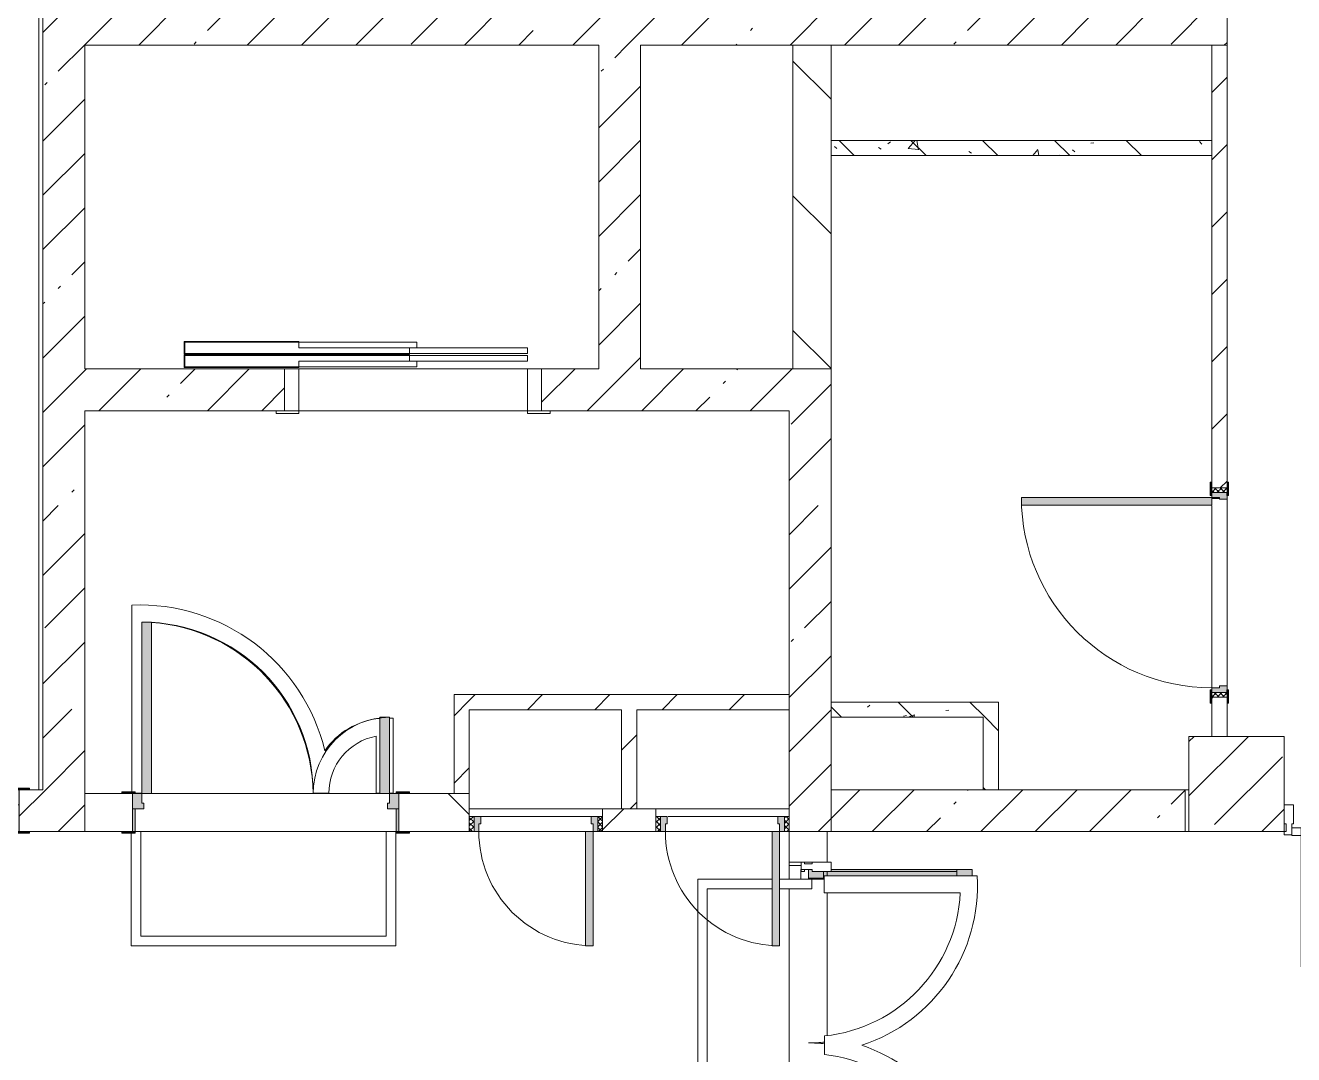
# Model space of a CAD drawing. Header units: millimetres. Extents: x 315 to 209858, y -8553 to 29000.
# Drawn here: x 169473 to 176135, y 12229 to 17634 of the extents above; entities that cross this region are included whole.
import ezdxf

# ---------------------------------------------------------------- set-up
doc = ezdxf.new("R2010")
doc.units = ezdxf.units.MM
for name, color, linetype, lineweight, true_color in [('A-DETL-GENF-5', 7, 'Continuous', 5, 0xe2e2e2), ('A-DETL-GENF-6', 7, 'Continuous', 5, 0xaaaaaa), ('A-DOOR-2', 7, 'Continuous', 5, 0xaaaaaa), ('A-DOOR-3', 7, 'Continuous', 5, 0xe2e2e2), ('A-DOOR-FRAM-2', 7, 'Continuous', 5, 0xe2e2e2), ('A-DOOR-FRAM-3', 7, 'Continuous', 5, 0xaaaaaa), ('A-FLOR-2', 7, 'Continuous', 5, 0xaaaaaa), ('I-WALL-7', 7, 'Continuous', 5, 0x787878)]:
    doc.layers.add(name, color=color, linetype=linetype, lineweight=lineweight, true_color=true_color)
for name, color, linetype, lineweight in [('A-GLAZ-CWMG-2', 7, 'Continuous', 5), ('A-WALL', 7, 'Continuous', 9), ('I-WALL-5', 7, 'Continuous', 5), ('S-COLS-2', 7, 'Continuous', 5)]:
    doc.layers.add(name, color=color, linetype=linetype, lineweight=lineweight)
pattern_1 = [(45, (74985, 0), (-285.1231, 285.1231), []), (45, (75270.13, 0), (-285.1231, 285.1231), [504.031, -100.806, 16.764, -84.042])]
pattern_2 = [(135, (74985, 0), (-353.5534, -353.5534), [])]
pattern_3 = [(45, (74985, 0), (-176.7767, 176.7767), [])]
pattern_4 = [(135, (74985, 0), (-377.1708, -377.1708), [533.4, -88.9, 17.78, -88.9]), (135, (74985, 376.94), (-377.1708, -377.1708), []), (50, (74985, 0), (637.6445, -55.7866), [66.675, -733.425]), (355, (74985, 0), (-123.3494, 668.6992), [53.34, -586.74]), (100.451, (75038.15, -4.65), (514.299, 612.908), [56.665, -623.315]), (46.184, (74985, 177.8), (948.7764, -147.1497), [100.012, -1100.137]), (96.636, (75064.1, 165.5), (830.909, 865.997), [84.998, -934.973]), (351.184, (74985, 177.8), (830.918, 865.988), [80.01, -880.11]), (21, (75073.9, 133.35), (530.6506, -357.9283), [66.675, -733.425]), (326, (75073.9, 133.35), (216.308, 644.6585), [53.34, -586.74]), (71.451, (75118.13, 103.5), (746.9596, 286.7243), [56.665, -623.315]), (37.5, (74985.01, 0), (10.81053, 295.9426), [16.764, -562.864, 16.764, -578.866, -588.962]), (37.5, (74985.01, 0), (10.81053, 295.9426), [-1175.258, 16.764, -572.198]), (7.5, (74985, 0), (233.8692, 350.6318), [16.764, -322.834, 16.764, -549.529, -224.472]), (7.5, (74985, 0), (233.8692, 350.6318), [-905.891, 16.764, -207.708]), (327.5, (74786.76, 0), (474.5678, -20.0513), [16.764, -205.486, 16.764, -676.656, -920.115]), (327.5, (74786.76, 0), (474.5678, -20.0513), [-915.67, 16.764, -903.351]), (317.5, (74697.86, 0), (518.4522, 88.9934), [16.764, -272.161, 16.764, -443.738, -653.415]), (317.5, (74697.86, 0), (518.4522, 88.9934), [-749.427, 16.764, -636.651])]
pattern_5 = [(135, (1951.41, 124.685), (-14.14214, -14.14214), []), (225, (1951.41, 124.685), (14.14214, -14.14214), [])]
pattern_6 = [(45, (-171.384, 124.685), (-14.1421, 14.1421), []), (135, (-171.384, 124.685), (-14.1421, -14.1421), [])]

# ---------------------------------------------------------------- blocks, each defined once
blk = doc.blocks.new('110_Дверь_СКБ_1Ст_Внутренняя1 - Д-3б_п_ 1100x2100h_много всего 2-32816779-2_3_2_птичка')
at = {"layer": 'A-DOOR-2'}
h = blk.add_hatch(dxfattribs=at)
h.set_pattern_fill('FP_38', color=256, style=0, pattern_type=2)
h.set_pattern_definition([(135, (1751.41, 104.685), (-14.14214, -14.14214), []), (225, (1751.41, 104.685), (14.14214, -14.14214), [])])
h.paths.add_polyline_path([(537.5, -40), (562.5, -40), (562.5, 40), (537.5, 40)])
at = {"layer": 'A-DOOR-3'}
h = blk.add_hatch(color=256, dxfattribs=at)
h.paths.add_polyline_path([(-512.5, 40), (-512.5, -40), (-477.5, -40), (-477.5, 0), (-487.5, 0), (-487.5, 40)])
h.paths.add_polyline_path([(502.5, 0), (502.5, -40), (537.5, -40), (537.5, 40), (512.5, 40), (512.5, 0)])
at = {"layer": 'A-DOOR-FRAM-2'}
for points in [[(472.5, 40), (512.5, 40), (512.5, 1040), (472.5, 1040), (472.5, 812.9)], [(-567.5, 40), (-497.5, 40), (-497.5, 48), (-567.5, 48)], [(522.5, 40), (592.5, 40), (592.5, 48), (522.5, 48)], [(-567.5, -48), (-497.5, -48), (-497.5, -40), (-567.5, -40)], [(522.5, -48), (592.5, -48), (592.5, -40), (522.5, -40)]]:
    blk.add_hatch(color=256, dxfattribs=at).paths.add_polyline_path(points)
at = {"layer": 'A-DOOR-FRAM-3'}
h = blk.add_hatch(dxfattribs=at)
h.set_pattern_fill('FP_39', color=256, style=0, pattern_type=2)
h.set_pattern_definition([(45, (-371.384, 104.685), (-14.1421, 14.1421), []), (135, (-371.384, 104.685), (-14.1421, -14.1421), [])])
h.paths.add_polyline_path([(-537.5, -40), (-512.5, -40), (-512.5, 40), (-537.5, 40)])
at = {"layer": 'A-DOOR-2'}
for p, q in [((512.5, 1040), (472.5, 1040)), ((472.5, 1040), (472.5, 40)), ((512.5, 40), (512.5, 1040)), ((472.5, 40), (512.5, 40))]:
    blk.add_line(p, q, dxfattribs=at)
blk.add_arc((512.5, 40), 1000, 90, 180, dxfattribs=at)
at = {"layer": 'A-DOOR-FRAM-3'}
for p, q in [((-497.5, 48), (-567.5, 48)), ((-567.5, 48), (-567.5, 40)), ((-567.5, 40), (-497.5, 40)), ((-512.5, 40), (-537.5, 40)), ((-537.5, 40), (-537.5, -40)), ((-487.5, 40), (-512.5, 40)), ((-512.5, 40), (-512.5, -40)), ((-512.5, -40), (-512.5, 40)), ((-497.5, 40), (-512.5, 40)), ((-512.5, 40), (-512.5, 39)), ((-512.5, 39), (-497.5, 39)), ((-497.5, 40), (-497.5, 48)), ((-497.5, 39), (-497.5, 40)), ((-487.5, 0), (-487.5, 40)), ((-477.5, 0), (-487.5, 0)), ((-477.5, -40), (-477.5, 0)), ((512.5, 0), (502.5, 0)), ((502.5, 0), (502.5, -40)), ((512.5, 40), (512.5, 0)), ((537.5, 40), (512.5, 40)), ((592.5, 48), (522.5, 48)), ((522.5, 48), (522.5, 40)), ((537.5, 40), (522.5, 40)), ((522.5, 40), (522.5, 39)), ((522.5, 40), (592.5, 40)), ((522.5, 39), (537.5, 39)), ((537.5, -40), (537.5, 40)), ((562.5, 40), (537.5, 40)), ((537.5, 40), (537.5, -40)), ((537.5, 39), (537.5, 40)), ((562.5, -40), (562.5, 40)), ((592.5, 40), (592.5, 48)), ((-497.5, -40), (-567.5, -40)), ((-567.5, -40), (-567.5, -48)), ((-567.5, -48), (-497.5, -48)), ((-537.5, -40), (-512.5, -40)), ((-497.5, -39), (-512.5, -39)), ((-512.5, -39), (-512.5, -40)), ((-512.5, -40), (-477.5, -40)), ((-512.5, -40), (-497.5, -40)), ((-497.5, -40), (-497.5, -39)), ((-497.5, -48), (-497.5, -40)), ((502.5, -40), (537.5, -40)), ((537.5, -39), (522.5, -39)), ((522.5, -39), (522.5, -40)), ((522.5, -40), (537.5, -40)), ((592.5, -40), (522.5, -40)), ((522.5, -40), (522.5, -48)), ((522.5, -48), (592.5, -48)), ((537.5, -40), (537.5, -39)), ((537.5, -40), (562.5, -40)), ((592.5, -48), (592.5, -40))]:
    blk.add_line(p, q, dxfattribs=at)
blk = doc.blocks.new('110_Дверь_СКБ_2Ст - Д-1_л_Лестничная клетка EIS60 2-32142534-2_3_2_птичка')
at = {"layer": 'A-DOOR-3'}
for points in [[(662.5, 110), (662.5, 1010), (612.5, 1010), (612.5, 110)], [(-587.5, 510), (-637.5, 510), (-637.5, 110), (-587.5, 110), (-587.5, 486.7)], [(712.5, 30), (697.5, 30), (697.5, -110), (712.5, -110), (712.5, -33.7)]]:
    blk.add_hatch(color=256, dxfattribs=at).paths.add_polyline_path(points)
h = blk.add_hatch(color=256, dxfattribs=at)
h.paths.add_polyline_path([(712.5, 110), (662.5, 110), (662.5, 60), (652.5, 60), (652.5, 30), (712.5, 30)])
h.paths.add_polyline_path([(-627.5, 30), (-627.5, 60), (-637.5, 60), (-637.5, 110), (-687.5, 110), (-687.5, 30)])
at = {"layer": 'A-DOOR-FRAM-2'}
for points in [[(-672.5, 110), (-672.5, 118), (-742.5, 118), (-742.5, 110)], [(767.5, 110), (767.5, 118), (697.5, 118), (697.5, 110)], [(-672.5, 30), (-687.5, 30), (-687.5, -110), (-672.5, -110)], [(-672.5, -110), (-742.5, -110), (-742.5, -118), (-672.5, -118)], [(767.5, -118), (767.5, -110), (697.5, -110), (697.5, -118)]]:
    blk.add_hatch(color=256, dxfattribs=at).paths.add_polyline_path(points)
at = {"layer": 'A-DOOR-2'}
for p, q in [((662.5, 1010), (612.5, 1010)), ((612.5, 1010), (612.5, 110)), ((662.5, 110), (662.5, 1010)), ((-637.5, 510), (-637.5, 110)), ((-587.5, 510), (-637.5, 510)), ((-587.5, 110), (-587.5, 510)), ((-637.5, 110), (-587.5, 110)), ((612.5, 110), (662.5, 110))]:
    blk.add_line(p, q, dxfattribs=at)
for centre, radius, start, end in [((662.5, 110), 900, 90, 180), ((-637.5, 110), 400, 360, 90)]:
    blk.add_arc(centre, radius, start, end, dxfattribs=at)
at = {"layer": 'A-DOOR-FRAM-3'}
for p, q in [((-672.5, 118), (-742.5, 118)), ((-742.5, 118), (-742.5, 110)), ((-742.5, 110), (-672.5, 110)), ((-637.5, 110), (-687.5, 110)), ((-687.5, 110), (-687.5, 30)), ((-672.5, 110), (-672.5, 118)), ((-637.5, 60), (-637.5, 110)), ((662.5, 110), (662.5, 60)), ((712.5, 110), (662.5, 110)), ((767.5, 118), (697.5, 118)), ((697.5, 118), (697.5, 110)), ((697.5, 110), (767.5, 110)), ((712.5, 30), (712.5, 110)), ((767.5, 110), (767.5, 118)), ((-687.5, 30), (-627.5, 30)), ((-672.5, 30), (-687.5, 30)), ((-687.5, 30), (-687.5, -110)), ((-672.5, -110), (-672.5, 30)), ((-627.5, 60), (-637.5, 60)), ((-627.5, 30), (-627.5, 60)), ((662.5, 60), (652.5, 60)), ((652.5, 60), (652.5, 30)), ((652.5, 30), (712.5, 30)), ((712.5, 30), (697.5, 30)), ((697.5, 30), (697.5, -110)), ((712.5, -110), (712.5, 30)), ((-672.5, -110), (-742.5, -110)), ((-742.5, -110), (-742.5, -118)), ((-742.5, -118), (-672.5, -118)), ((-687.5, -110), (-672.5, -110)), ((-672.5, -118), (-672.5, -110)), ((697.5, -110), (712.5, -110)), ((767.5, -110), (697.5, -110)), ((697.5, -110), (697.5, -118)), ((697.5, -118), (767.5, -118)), ((767.5, -118), (767.5, -110))]:
    blk.add_line(p, q, dxfattribs=at)
blk = doc.blocks.new('110_Дверь_СКБ_2Ст - Д-3а 1450x2100h_Лестничная клетка из коридора-32352288-2_3_2_птичка')
at = {"layer": 'A-DOOR-3'}
for points in [[(-587.5, 100), (-587.5, 1000), (-637.5, 1000), (-637.5, 100)], [(662.5, 100), (662.5, 500), (612.5, 500), (612.5, 100)], [(712.5, -100), (712.5, 20), (697.5, 20), (697.5, -100)]]:
    blk.add_hatch(color=256, dxfattribs=at).paths.add_polyline_path(points)
h = blk.add_hatch(color=256, dxfattribs=at)
h.paths.add_polyline_path([(652.5, 20), (712.5, 20), (712.5, 100), (662.5, 100), (662.5, 50), (652.5, 50)])
h.paths.add_polyline_path([(-687.5, 20), (-627.5, 20), (-627.5, 50), (-637.5, 50), (-637.5, 100), (-687.5, 100)])
at = {"layer": 'A-DOOR-FRAM-2'}
for points in [[(-672.5, 100), (-672.5, 108), (-742.5, 108), (-742.5, 100)], [(767.5, 100), (767.5, 108), (697.5, 108), (697.5, 100)], [(-672.5, -100), (-672.5, 20), (-687.5, 20), (-687.5, -100)], [(-672.5, -108), (-672.5, -100), (-742.5, -100), (-742.5, -108)], [(767.5, -108), (767.5, -100), (697.5, -100), (697.5, -108)]]:
    blk.add_hatch(color=256, dxfattribs=at).paths.add_polyline_path(points)
at = {"layer": 'A-DOOR-2'}
for p, q in [((-637.5, 1000), (-637.5, 100)), ((-587.5, 1000), (-637.5, 1000)), ((-587.5, 100), (-587.5, 1000)), ((662.5, 500), (612.5, 500)), ((612.5, 500), (612.5, 100)), ((662.5, 100), (662.5, 500)), ((-637.5, 100), (-587.5, 100)), ((612.5, 100), (662.5, 100))]:
    blk.add_line(p, q, dxfattribs=at)
for centre, radius, start, end in [((-637.5, 100), 900, 0, 90), ((662.5, 100), 400, 90, 180)]:
    blk.add_arc(centre, radius, start, end, dxfattribs=at)
at = {"layer": 'A-DOOR-FRAM-3'}
for p, q in [((-672.5, 108), (-742.5, 108)), ((-742.5, 108), (-742.5, 100)), ((-742.5, 100), (-672.5, 100)), ((-637.5, 100), (-687.5, 100)), ((-687.5, 100), (-687.5, 20)), ((-672.5, 100), (-672.5, 108)), ((-637.5, 50), (-637.5, 100)), ((662.5, 100), (662.5, 50)), ((712.5, 100), (662.5, 100)), ((767.5, 108), (697.5, 108)), ((697.5, 108), (697.5, 100)), ((697.5, 100), (767.5, 100)), ((712.5, 20), (712.5, 100)), ((767.5, 100), (767.5, 108)), ((-687.5, 20), (-627.5, 20)), ((-672.5, 20), (-687.5, 20)), ((-687.5, 20), (-687.5, -100)), ((-672.5, -100), (-672.5, 20)), ((-627.5, 50), (-637.5, 50)), ((-627.5, 20), (-627.5, 50)), ((662.5, 50), (652.5, 50)), ((652.5, 50), (652.5, 20)), ((652.5, 20), (712.5, 20)), ((712.5, 20), (697.5, 20)), ((697.5, 20), (697.5, -100)), ((712.5, -100), (712.5, 20)), ((-672.5, -100), (-742.5, -100)), ((-742.5, -100), (-742.5, -108)), ((-742.5, -108), (-672.5, -108)), ((-687.5, -100), (-672.5, -100)), ((-672.5, -108), (-672.5, -100)), ((697.5, -100), (712.5, -100)), ((767.5, -100), (697.5, -100)), ((697.5, -100), (697.5, -108)), ((697.5, -108), (767.5, -108)), ((767.5, -108), (767.5, -100))]:
    blk.add_line(p, q, dxfattribs=at)
blk = doc.blocks.new('110_Дверь_СКБ_1Ст - д-18 700x2100h_Технический шкаф ЭОМ и СС-23698042-2_3_2_птичка')
at = {"layer": 'A-DOOR-2'}
h = blk.add_hatch(dxfattribs=at)
h.set_pattern_fill('FP_168', color=256, style=0, pattern_type=2)
h.set_pattern_definition(pattern_5)
h.paths.add_polyline_path([(362.5, 60), (337.5, 60), (337.5, -20), (362.5, -20)])
at = {"layer": 'A-DOOR-3'}
h = blk.add_hatch(color=256, dxfattribs=at)
h.paths.add_polyline_path([(312.5, 60), (312.5, 20), (302.5, 20), (302.5, -20), (337.5, -20), (337.5, 60)])
h.paths.add_polyline_path([(-287.5, 60), (-312.5, 60), (-312.5, -20), (-277.5, -20), (-277.5, 20), (-287.5, 20)])
at = {"layer": 'A-DOOR-FRAM-2'}
blk.add_hatch(color=256, dxfattribs=at).paths.add_polyline_path([(-247.5, 660), (-287.5, 660), (-287.5, 60), (-247.5, 60), (-247.5, 124)])
at = {"layer": 'A-DOOR-FRAM-3'}
h = blk.add_hatch(dxfattribs=at)
h.set_pattern_fill('FP_169', color=256, style=0, pattern_type=2)
h.set_pattern_definition(pattern_6)
h.paths.add_polyline_path([(-312.5, 60), (-337.5, 60), (-337.5, -20), (-312.5, -20)])
at = {"layer": 'A-DOOR-2'}
for p, q in [((-287.5, 660), (-287.5, 60)), ((-247.5, 660), (-287.5, 660)), ((-247.5, 60), (-247.5, 660)), ((-287.5, 60), (-247.5, 60))]:
    blk.add_line(p, q, dxfattribs=at)
blk.add_arc((-287.5, 60), 600, 360, 90, dxfattribs=at)
at = {"layer": 'A-DOOR-FRAM-3'}
for p, q in [((-312.5, 60), (-337.5, 60)), ((-337.5, 60), (-337.5, -20)), ((-287.5, 60), (-312.5, 60)), ((-312.5, 60), (-312.5, -20)), ((-312.5, -20), (-312.5, 60)), ((-287.5, 20), (-287.5, 60)), ((-277.5, 20), (-287.5, 20)), ((-277.5, -20), (-277.5, 20)), ((-247.5, 60), (312.5, 60)), ((312.5, 20), (302.5, 20)), ((302.5, 20), (302.5, -20)), ((312.5, 60), (312.5, 20)), ((337.5, 60), (312.5, 60)), ((337.5, -20), (337.5, 60)), ((362.5, 60), (337.5, 60)), ((337.5, 60), (337.5, -20)), ((362.5, -20), (362.5, 60)), ((-337.5, -20), (-312.5, -20)), ((-312.5, -20), (-277.5, -20)), ((297.3, -20), (-277.5, -20)), ((302.5, -20), (337.5, -20)), ((337.5, -20), (362.5, -20))]:
    blk.add_line(p, q, dxfattribs=at)
blk = doc.blocks.new('110_Дверь_СКБ_1Ст - д-18 700x2100h_Технический шкаф ЭОМ и СС-V182-2_3_2_птичка')
at = {"layer": 'A-DOOR-2'}
h = blk.add_hatch(dxfattribs=at)
h.set_pattern_fill('FP_168', color=256, style=0, pattern_type=2)
h.set_pattern_definition(pattern_5)
h.paths.add_polyline_path([(358.2, 60), (337.5, 60), (337.5, -20), (362.5, -20), (362.5, 60)])
at = {"layer": 'A-DOOR-3'}
h = blk.add_hatch(color=256, dxfattribs=at)
h.paths.add_polyline_path([(312.5, 60), (312.5, 20), (302.5, 20), (302.5, -20), (337.5, -20), (337.5, 60)])
h.paths.add_polyline_path([(-287.5, 60), (-312.5, 60), (-312.5, -20), (-277.5, -20), (-277.5, 20), (-287.5, 20)])
at = {"layer": 'A-DOOR-FRAM-2'}
blk.add_hatch(color=256, dxfattribs=at).paths.add_polyline_path([(-247.5, 660), (-287.5, 660), (-287.5, 60), (-247.5, 60), (-247.5, 124)])
at = {"layer": 'A-DOOR-FRAM-3'}
h = blk.add_hatch(dxfattribs=at)
h.set_pattern_fill('FP_169', color=256, style=0, pattern_type=2)
h.set_pattern_definition(pattern_6)
h.paths.add_polyline_path([(-312.5, 60), (-337.5, 60), (-337.5, -20), (-312.5, -20)])
at = {"layer": 'A-DOOR-2'}
for p, q in [((-287.5, 660), (-287.5, 60)), ((-247.5, 660), (-287.5, 660)), ((-247.5, 60), (-247.5, 660)), ((-287.5, 60), (-247.5, 60))]:
    blk.add_line(p, q, dxfattribs=at)
blk.add_arc((-287.5, 60), 600, 360, 90, dxfattribs=at)
at = {"layer": 'A-DOOR-FRAM-3'}
for p, q in [((-312.5, 60), (-337.5, 60)), ((-337.5, 60), (-337.5, -20)), ((-287.5, 60), (-312.5, 60)), ((-312.5, 60), (-312.5, -20)), ((-312.5, -20), (-312.5, 60)), ((-287.5, 20), (-287.5, 60)), ((-277.5, 20), (-287.5, 20)), ((-277.5, -20), (-277.5, 20)), ((-247.5, 60), (312.5, 60)), ((312.5, 20), (302.5, 20)), ((302.5, 20), (302.5, -20)), ((312.5, 60), (312.5, 20)), ((337.5, 60), (312.5, 60)), ((337.5, -20), (337.5, 60)), ((362.5, 60), (337.5, 60)), ((337.5, 60), (337.5, -20)), ((362.5, -20), (362.5, 60)), ((-337.5, -20), (-312.5, -20)), ((-312.5, -20), (-277.5, -20)), ((302.5, -20), (-277.5, -20)), ((302.5, -20), (337.5, -20)), ((337.5, -20), (362.5, -20))]:
    blk.add_line(p, q, dxfattribs=at)
blk = doc.blocks.new('BSC_Колонна _Прямоугольная - 500х500-17857564-2_3_2_птичка')
at = {"layer": 'S-COLS-2'}
h = blk.add_hatch(dxfattribs=at)
h.set_pattern_fill('FP_199', color=256, style=0, pattern_type=2)
h.set_pattern_definition([(45, (-100850, -13650), (-285.1231, 285.1231), []), (45, (-100564.88, -13650), (-285.1231, 285.1231), [504.031, -100.806, 16.764, -84.042])])
h.paths.add_polyline_path([(-250, -250), (250, -250), (250, 250), (-250, 250)])
for p, q in [((250, 250), (-250, 250)), ((-250, 250), (-250, -250)), ((250, -250), (250, 250)), ((-250, -250), (250, -250))]:
    blk.add_line(p, q, dxfattribs=at)
blk = doc.blocks.new('DOR_Дверь лифта - 1350х2050h-19118285-2_3_2_птичка')
at = {"layer": 'A-DOOR-2'}
for p, q in [((-600, 125), (-720, 125)), ((-720, 125), (-720, 110)), ((-720, 110), (-600, 110)), ((-675, 110), (-675, -110)), ((-600, 110), (-675, 110)), ((-600, 110), (-600, 125)), ((600, 110), (-600, 110)), ((-600, 110), (-600, -110)), ((720, 125), (600, 125)), ((600, 125), (600, 110)), ((600, -110), (600, 110)), ((675, 110), (600, 110)), ((600, 110), (720, 110)), ((675, -110), (675, 110)), ((720, 110), (720, 125)), ((-675, -110), (-600, -110)), ((-600, -110), (600, -110)), ((-20, -120), (-20, -150)), ((600, -120), (-20, -120)), ((600, -110), (675, -110)), ((600, -150), (600, -120)), ((-600, -150), (-600, -180)), ((20, -150), (-600, -150)), ((-600, -180), (20, -180)), ((-600, -190), (-600, -220)), ((20, -190), (-600, -190)), ((-20, -150), (600, -150)), ((20, -180), (20, -150)), ((20, -220), (20, -190)), ((-600, -220), (20, -220)), ((-20, -220), (-20, -250)), ((600, -220), (-20, -220)), ((-20, -250), (600, -250)), ((600, -250), (600, -220))]:
    blk.add_line(p, q, dxfattribs=at)
at = {"layer": 'A-DOOR-FRAM-3'}
for p, q in [((600, -117), (600, -120)), ((1203, -117), (600, -117)), ((600, -120), (1200, -120)), ((1200, -120), (1200, -180)), ((1203, -183), (1203, -117)), ((1200, -180), (20, -180)), ((20, -180), (20, -183)), ((20, -183), (1203, -183)), ((1203, -187), (20, -187)), ((20, -187), (20, -190)), ((20, -190), (1200, -190)), ((1200, -190), (1200, -250)), ((1203, -253), (1203, -187)), ((600, -250), (600, -253)), ((1200, -250), (600, -250)), ((600, -253), (1203, -253))]:
    blk.add_line(p, q, dxfattribs=at)
blk = doc.blocks.new('Дверь_Витражная_остекление_ - ВВ-7 остекление-32349468-2_3_2_птичка')
at = {"layer": 'A-DETL-GENF-5'}
for points in [[(-860, -106.8), (-860, -880), (-837.2, -880), (-837.2, -106.8), (-815, -106.8), (-815, -20), (-860, -20)], [(865, -103.8), (877.8, -103.8), (877.8, -880), (910, -880), (910, -140), (900, -140), (900, -40), (910, -40), (910, -20), (865, -20)]]:
    blk.add_hatch(color=256, dxfattribs=at).paths.add_polyline_path(points)
at = {"layer": 'A-DETL-GENF-6'}
for p, q in [((-815, -20), (-860, -20)), ((-860, -880), (-860, -20)), ((-815, -20), (-860, -20)), ((-860, -20), (-860, -880)), ((-815, -106.8), (-815, -20)), ((-815, -106.8), (-815, -20)), ((865, -103.8), (865, -20)), ((865, -20), (865, -103.8)), ((-860, -100), (-815, -100)), ((-850, -800), (-850, -100)), ((-806, -106.8), (-806, -100)), ((900, -100), (865, -100)), ((900, -800), (900, -140)), ((910, -880), (910, -140)), ((910, -880), (910, -140)), ((-860, -800), (-837.2, -800)), ((910, -800), (877.8, -800)), ((-860, -880), (-837.2, -880)), ((-860, -880), (-837.2, -880)), ((910, -880), (877.8, -880)), ((877.8, -880), (910, -880))]:
    blk.add_line(p, q, dxfattribs=at)
at = {"layer": 'A-DOOR-2'}
for p, q in [((-910, 20), (-860, 20)), ((-910, -20), (-910, 20)), ((-860, 20), (-860, -20)), ((860, 20), (910, 20)), ((860, -20), (860, 20)), ((910, 20), (910, -20)), ((-860, -20), (-910, -20)), ((-860, -880), (-860, -20)), ((910, -20), (860, -20)), ((860, -103.8), (860, -39))]:
    blk.add_line(p, q, dxfattribs=at)
for centre, start, end in [((-860, -20), 354.22155, 0), ((860, -20), 180, 185.77845), ((-860, -20), 270, 271.54729)]:
    blk.add_arc(centre, 860, start, end, dxfattribs=at)
blk = doc.blocks.new('Прямоугольный импост - Импост структурный с накладкой - 160мм Темный-32348142-2_3_2_птичка')
at = {"layer": 'A-GLAZ-CWMG-2'}
for p, q in [((0, 17), (-50, 17)), ((-50, 17), (-50, 0)), ((-50, 0), (-40, 0)), ((-40, 0), (-40, -40)), ((-10, -40), (-10, 0)), ((-10, 0), (0, 0)), ((0, 0), (0, 17)), ((-40, -40), (-50, -40)), ((-50, -40), (-50, -140)), ((0, -40), (-10, -40)), ((0, -140), (0, -40)), ((-50, -140), (0, -140))]:
    blk.add_line(p, q, dxfattribs=at)
blk = doc.blocks.new('Дверь_Витражная_остекление_ - ВВ-22-32429667-2_3_2_птичка')
at = {"layer": 'A-DETL-GENF-5'}
for points in [[(-642.5, -710), (-642.5, -20), (-687.5, -20), (-687.5, -710)], [(737.5, -705), (737.5, -20), (692.5, -20), (692.5, -705)]]:
    blk.add_hatch(color=256, dxfattribs=at).paths.add_polyline_path(points)
at = {"layer": 'A-DETL-GENF-6'}
for p, q in [((-642.5, -20), (-687.5, -20)), ((-687.5, -710), (-687.5, -20)), ((-642.5, -20), (-687.5, -20)), ((-687.5, -20), (-687.5, -710)), ((-642.5, -710), (-642.5, -20)), ((-642.5, -710), (-642.5, -20)), ((692.5, -705), (692.5, -20)), ((692.5, -20), (692.5, -705)), ((737.5, -705), (737.5, -20)), ((737.5, -705), (737.5, -20)), ((-687.5, -100), (-642.5, -100)), ((-677.5, -630), (-677.5, -100)), ((-633.5, -630), (-633.5, -100)), ((683.5, -625), (683.5, -100)), ((737.5, -100), (692.5, -100)), ((727.5, -625), (727.5, -100)), ((-687.5, -630), (-642.5, -630)), ((737.5, -625), (692.5, -625)), ((-687.5, -710), (-642.5, -710)), ((-687.5, -710), (-642.5, -710)), ((737.5, -705), (692.5, -705)), ((692.5, -705), (737.5, -705))]:
    blk.add_line(p, q, dxfattribs=at)
at = {"layer": 'A-DOOR-2'}
for p, q in [((-737.5, 20), (-687.5, 20)), ((-737.5, -20), (-737.5, 20)), ((-687.5, 20), (-687.5, -20)), ((687.5, 20), (737.5, 20)), ((687.5, -20), (687.5, 20)), ((737.5, 20), (737.5, -20)), ((-687.5, -20), (-737.5, -20)), ((-687.5, -710), (-687.5, -20)), ((687.5, -705), (687.5, -20)), ((737.5, -20), (687.5, -20))]:
    blk.add_line(p, q, dxfattribs=at)
for centre, radius, start, end in [((-687.5, -20), 690, 270, 0), ((687.5, -20), 685, 180, 270)]:
    blk.add_arc(centre, radius, start, end, dxfattribs=at)
blk = doc.blocks.new('Прямоугольный импост - Импост структурный с накладкой - 160мм Темный-V253-2_3_2_птичка')
at = {"layer": 'A-GLAZ-CWMG-2'}
for p, q in [((0, 17), (-40, 17)), ((-10, -40), (-10, 0)), ((-10, 0), (0, 0)), ((0, 0), (0, 17)), ((-40, -40), (-50, -40)), ((-50, -40), (-50, -140)), ((-40, -20), (-40, -40)), ((0, -40), (-10, -40)), ((-50, -140), (0, -140))]:
    blk.add_line(p, q, dxfattribs=at)

msp = doc.modelspace()

# ---------------------------------------------------------------- hatches: boundary and pattern name
at = {"layer": 'I-WALL-5'}
h = msp.add_hatch(dxfattribs=at)
h.set_pattern_fill('FP_113', color=256, style=0, pattern_type=2)
h.set_pattern_definition(pattern_1)
h.paths.add_polyline_path([(175705, 17530), (175785, 17530), (175785, 17750), (169565, 17750), (169565, 17530), (174932.1, 17530)])
h = msp.add_hatch(dxfattribs=at)
h.set_pattern_fill('FP_113', color=256, style=0, pattern_type=2)
h.set_pattern_definition(pattern_1)
h.paths.add_polyline_path([(169727.4, 13620), (169785, 13620), (169785, 17530), (169565, 17530), (169565, 13620)])
h = msp.add_hatch(dxfattribs=at)
h.set_pattern_fill('FP_113', color=256, style=0, pattern_type=2)
h.set_pattern_definition(pattern_1)
h.paths.add_polyline_path([(172705, 15830), (172705, 17530), (172485, 17530), (172485, 15830)])
h = msp.add_hatch(dxfattribs=at)
h.set_pattern_fill('FP_116', color=256, style=0, pattern_type=2)
h.set_pattern_definition(pattern_2)
h.paths.add_polyline_path([(173505, 15830), (173705, 15830), (173705, 17530), (173505, 17530), (173505, 17478.1)])
h = msp.add_hatch(dxfattribs=at)
h.set_pattern_fill('FP_117', color=256, style=0, pattern_type=2)
h.set_pattern_definition(pattern_3)
h.paths.add_polyline_path([(175732.1, 13900), (175785, 13900), (175785, 14105), (175705, 14105), (175705, 13900)])
h.paths.add_polyline_path([(175785, 15205), (175785, 17530), (175705, 17530), (175705, 15205)])
h = msp.add_hatch(dxfattribs=at)
h.set_pattern_fill('FP_113', color=256, style=0, pattern_type=2)
h.set_pattern_definition(pattern_1)
h.paths.add_polyline_path([(169785, 15610), (170835, 15610), (170835, 15830), (169785, 15830)])
h.paths.add_polyline_path([(173485, 15610), (173705, 15610), (173705, 15830), (172185, 15830), (172185, 15610), (172850.2, 15610)])
h = msp.add_hatch(dxfattribs=at)
h.set_pattern_fill('FP_113', color=256, style=0, pattern_type=2)
h.set_pattern_definition(pattern_1)
h.paths.add_polyline_path([(173705, 13400), (173705, 15610), (173485, 15610), (173485, 13400)])
h = msp.add_hatch(dxfattribs=at)
h.set_pattern_fill('FP_117', color=256, style=0, pattern_type=2)
h.set_pattern_definition(pattern_3)
h.paths.add_polyline_path([(171725, 13600), (171805, 13600), (171805, 14120), (171725, 14120), (171725, 13927.8)])
h = msp.add_hatch(dxfattribs=at)
h.set_pattern_fill('FP_117', color=256, style=0, pattern_type=2)
h.set_pattern_definition(pattern_3)
h.paths.add_polyline_path([(173485, 14040), (173485, 14120), (171805, 14120), (171805, 14040), (172850.2, 14040)])
h = msp.add_hatch(dxfattribs=at)
h.set_pattern_fill('FP_117', color=256, style=0, pattern_type=2)
h.set_pattern_definition(pattern_3)
h.paths.add_polyline_path([(172685, 13520), (172685, 14040), (172605, 14040), (172605, 13520)])
h = msp.add_hatch(dxfattribs=at)
h.set_pattern_fill('FP_113', color=256, style=0, pattern_type=2)
h.set_pattern_definition(pattern_1)
h.paths.add_polyline_path([(169495, 13400), (169785, 13400), (169785, 13620), (169440, 13620), (169440, 13400)])
h.paths.add_polyline_path([(168015, 13400), (168040, 13400), (168040, 13620), (168015, 13620), (168015, 13540)])
h = msp.add_hatch(dxfattribs=at)
h.set_pattern_fill('FP_116', color=256, style=0, pattern_type=2)
h.set_pattern_definition(pattern_2)
h.paths.add_polyline_path([(171435, 13400), (171805, 13400), (171805, 13600), (171435, 13600), (171435, 13520)])
h.paths.add_polyline_path([(169785, 13400), (170035, 13400), (170035, 13600), (169785, 13600), (169785, 13520)])
h = msp.add_hatch(dxfattribs=at)
h.set_pattern_fill('FP_113', color=256, style=0, pattern_type=2)
h.set_pattern_definition(pattern_1)
h.paths.add_polyline_path([(175565, 13400), (175565, 13620), (173705, 13620), (173705, 13400), (174932.1, 13400)])
h = msp.add_hatch(dxfattribs=at)
h.set_pattern_fill('FP_202', color=256, style=0, pattern_type=2)
h.set_pattern_definition([(45, (74985, 0), (-427.6843, 427.6843), []), (45, (75270.13, 0), (-427.6843, 427.6843), [])])
h.paths.add_polyline_path([(172785, 13400), (172785, 13520), (172505, 13520), (172505, 13400)])
at = {"layer": 'I-WALL-7'}
h = msp.add_hatch(dxfattribs=at)
h.set_pattern_fill('FP_122', color=256, style=0, pattern_type=2)
h.set_pattern_definition(pattern_4)
h.paths.add_polyline_path([(175705, 16950), (175705, 17030), (173705, 17030), (173705, 16950), (174932.1, 16950)])
h = msp.add_hatch(dxfattribs=at)
h.set_pattern_fill('FP_122', color=256, style=0, pattern_type=2)
h.set_pattern_definition(pattern_4)
h.paths.add_polyline_path([(174505, 14000), (174585, 14000), (174585, 14080), (173705, 14080), (173705, 14000)])
h = msp.add_hatch(dxfattribs=at)
h.set_pattern_fill('FP_122', color=256, style=0, pattern_type=2)
h.set_pattern_definition(pattern_4)
h.paths.add_polyline_path([(174585, 13620), (174585, 14000), (174505, 14000), (174505, 13620)])

# ---------------------------------------------------------------- linework, layer by layer
at = {"layer": 'A-FLOR-2'}
for p, q in [((169544, 13620), (169544, 17750)), ((175745, 15150), (175705, 15150)), ((170031.4, 14589.2), (170031.4, 13608)), ((171405.5, 13601.1), (171405.5, 13994.7)), ((171315.5, 13900.9), (171315.5, 13601.1)), ((170050, 13601.1), (170085, 13601.1)), ((170983.9, 13601.1), (171067, 13601.1)), ((171315.5, 13601.1), (171335, 13601.1)), ((171385, 13601.1), (171405.5, 13601.1)), ((175565, 13620), (175585, 13620)), ((170029.5, 13392), (170029.5, 12800)), ((170079.5, 13400), (170050, 13400)), ((170079.5, 12850), (170079.5, 13400)), ((171418.7, 13400), (171368.7, 13400)), ((171368.7, 13400), (171368.7, 12850)), ((171418.7, 12800), (171418.7, 13400)), ((175585, 13400), (175565, 13400)), ((173549, 13221.2), (173485, 13221.2)), ((173005, 13150), (173005, 11481.2)), ((173395, 13150), (173005, 13150)), ((173546, 13150), (173435, 13150)), ((173605, 13150), (173586, 13150)), ((173605, 13100), (173605, 13150)), ((174473.4, 13167.8), (173669.8, 13167.8)), ((173669.8, 13167.8), (173669.8, 13078)), ((173055, 11531.2), (173055, 13100)), ((173055, 13100), (173395, 13100)), ((173435, 13100), (173605, 13100)), ((173669.8, 13078), (174383.8, 13078)), ((170029.5, 12800), (171418.7, 12800)), ((171368.7, 12850), (170079.5, 12850)), ((173671.3, 12327), (173671.3, 12228.6))]:
    msp.add_line(p, q, dxfattribs=at)
for centre, radius, start, end in [((170074, 13590.1), 1000, 13.54971, 92.43764), ((170074, 13590.1), 910, 0.6926, 86.14974), ((171372, 13601.1), 395, 95.37122, 145.57769), ((171372, 13601.1), 395, 85.12655, 88.10651), ((171372, 13601.1), 305, 100.66451, 180), ((173589.8, 13117.8), 885, 288.26618, 3.23877), ((173589.8, 13117.8), 795, 275.8832, 357.13064), ((173589.8, 11452.8), 870, 360, 71.40745), ((173589.8, 11452.8), 780, 6.57701, 84.00325)]:
    msp.add_arc(centre, radius, start, end, dxfattribs=at)
at = {"layer": 'A-WALL'}
for p, q in [((173705, 17530), (173505, 17530)), ((175785, 17530), (175705, 17530)), ((173705, 17030), (173705, 16950)), ((175705, 16950), (175705, 17030)), ((173505, 15830), (173705, 15830)), ((173485, 14040), (173485, 14120)), ((173705, 14080), (173705, 14000)), ((171725, 13600), (171805, 13600)), ((174505, 13620), (174585, 13620)), ((172605, 13520), (172685, 13520))]:
    msp.add_line(p, q, dxfattribs=at)
at = {"layer": 'I-WALL-5'}
for p, q in [((175785, 15235), (175785, 20755)), ((169565, 17750), (169565, 13620)), ((169785, 15830), (169785, 17530)), ((169785, 17530), (172485, 17530)), ((172485, 17530), (172485, 15830)), ((172705, 17530), (173505, 17530)), ((172705, 15830), (172705, 17530)), ((173505, 17530), (173505, 15830)), ((173705, 17530), (175705, 17530)), ((173705, 17030), (173705, 17530)), ((175705, 17530), (175705, 17030)), ((175705, 17030), (173705, 17030)), ((173705, 16950), (175705, 16950)), ((173705, 14080), (173705, 16950)), ((175705, 16950), (175705, 15235)), ((170835, 15830), (169785, 15830)), ((170835, 15610), (170835, 15830)), ((172485, 15830), (172185, 15830)), ((172185, 15830), (172185, 15610)), ((173505, 15830), (172705, 15830)), ((169785, 15610), (170835, 15610)), ((169785, 15610), (169785, 13400)), ((172185, 15610), (173485, 15610)), ((173485, 15610), (173485, 14120)), ((175785, 15145), (175785, 14165)), ((175705, 14155), (175705, 15111.2)), ((171725, 14120), (171725, 13600)), ((173485, 14120), (171725, 14120)), ((174585, 14080), (173705, 14080)), ((174585, 13620), (174585, 14080)), ((175705, 14075), (175705, 13900)), ((175785, 13900), (175785, 14075)), ((171805, 13480), (171805, 14040)), ((171805, 14040), (172605, 14040)), ((172605, 14040), (172605, 13520)), ((172685, 14040), (173485, 14040)), ((172685, 13520), (172685, 14040)), ((173485, 14040), (173485, 13480)), ((173705, 14000), (174505, 14000)), ((173705, 13400), (173705, 14000)), ((174505, 14000), (174505, 13620)), ((169565, 13620), (169495, 13620)), ((169980, 13600), (169785, 13600)), ((170135, 13600), (171335, 13600)), ((171725, 13600), (171490, 13600)), ((174505, 13620), (173705, 13620)), ((175565, 13620), (174585, 13620)), ((175565, 13400), (175565, 13620)), ((171805, 13520), (172605, 13520)), ((172505, 13520), (172505, 13480)), ((172685, 13520), (173485, 13520)), ((172785, 13480), (172785, 13520)), ((169495, 13400), (169785, 13400)), ((169785, 13400), (169980, 13400)), ((171368.7, 13400), (170079.5, 13400)), ((171490, 13400), (171805, 13400)), ((172505, 13400), (172785, 13400)), ((173705, 13400), (173485, 13400)), ((173485, 13400), (173485, 13150)), ((173685, 13240), (173685, 13400)), ((173705, 13400), (175565, 13400)), ((173485, 13240), (173685, 13240)), ((173685, 13190), (173685, 13167.8)), ((173485, 11531.2), (173485, 13100)), ((173685, 13078), (173685, 12329.3))]:
    msp.add_line(p, q, dxfattribs=at)

# ---------------------------------------------------------------- block references
at = {"layer": 'A-DOOR-2'}
for name, p, rotation in [('DOR_Дверь лифта - 1350х2050h-19118285-2_3_2_птичка', (171510, 15720), 180), ('110_Дверь_СКБ_1Ст_Внутренняя1 - Д-3б_п_ 1100x2100h_много всего 2-32816779-2_3_2_птичка', (175745, 14642.5), 90), ('110_Дверь_СКБ_1Ст - д-18 700x2100h_Технический шкаф ЭОМ и СС-V182-2_3_2_птичка', (172167.5, 13460), 180), ('110_Дверь_СКБ_1Ст - д-18 700x2100h_Технический шкаф ЭОМ и СС-23698042-2_3_2_птичка', (173147.5, 13460), 180), ('Дверь_Витражная_остекление_ - ВВ-7 остекление-32349468-2_3_2_птичка', (173566, 12290), 89.99999999999993)]:
    msp.add_blockref(name, p, dxfattribs=dict(at, rotation=rotation))
for name, p in [('110_Дверь_СКБ_2Ст - Д-1_л_Лестничная клетка EIS60 2-32142534-2_3_2_птичка', (168727.5, 13510)), ('110_Дверь_СКБ_2Ст - Д-3а 1450x2100h_Лестничная клетка из коридора-32352288-2_3_2_птичка', (170722.5, 13500)), ('Дверь_Витражная_остекление_ - ВВ-22-32429667-2_3_2_птичка', (176862.5, 13400))]:
    msp.add_blockref(name, p, dxfattribs=at)
at = {"layer": 'A-GLAZ-CWMG-2'}
for name, p, rotation in [('Прямоугольный импост - Импост структурный с накладкой - 160мм Темный-V253-2_3_2_птичка', (176085, 13400), 180), ('Прямоугольный импост - Импост структурный с накладкой - 160мм Темный-32348142-2_3_2_птичка', (173566, 13240), 89.99999999999993)]:
    msp.add_blockref(name, p, dxfattribs=dict(at, rotation=rotation))
at = {"layer": 'S-COLS-2'}
msp.add_blockref('BSC_Колонна _Прямоугольная - 500х500-17857564-2_3_2_птичка', (175835, 13650), dxfattribs=at)

doc.saveas('drawing.dxf')
